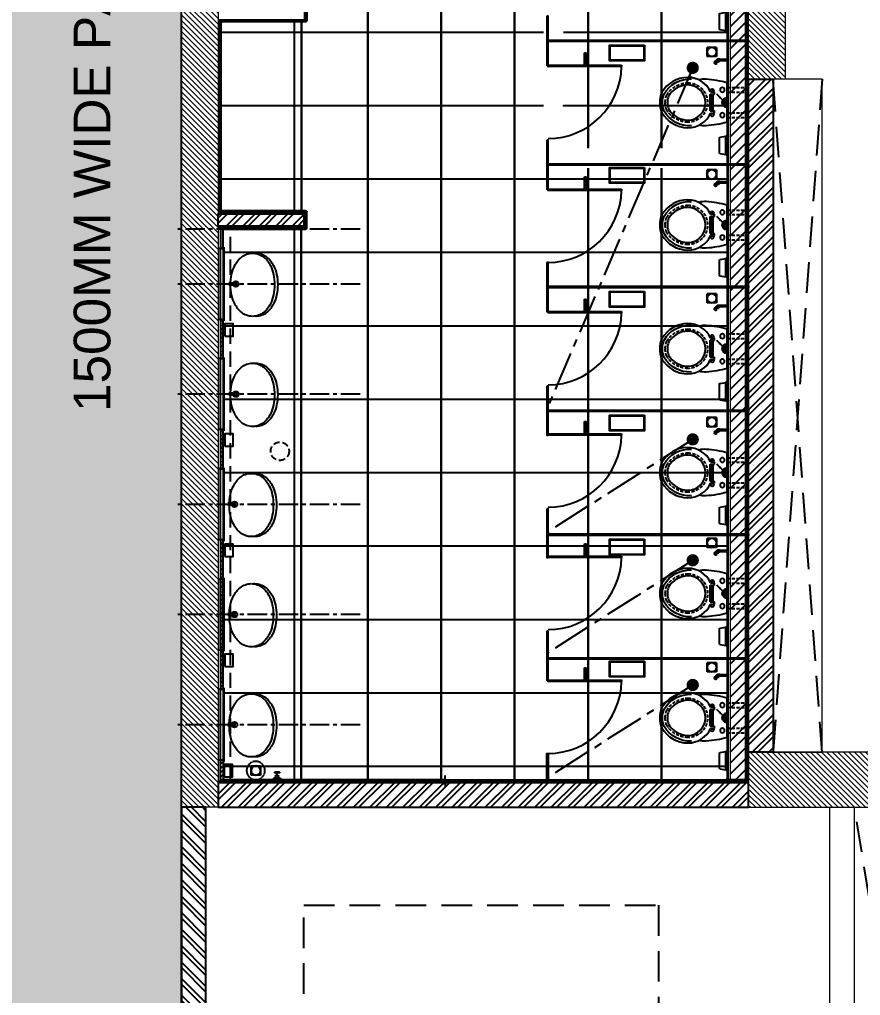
# Model space of a CAD drawing. Header units: millimetres. Extents: x 263321 to 2483465, y 33647 to 614421.
# Drawn here: x 2404074 to 2410946, y 394769 to 402744 of the extents above; entities that cross this region are included whole.
import ezdxf

# ---------------------------------------------------------------- set-up
doc = ezdxf.new("R2010")
doc.units = ezdxf.units.MM
for name, pattern in [('( Hidden )', [0.375, 0.25, -0.125]), ('CENTER', [50.8, 31.75, -6.35, 6.35, -6.35]), ('HIDDEN', [0.375, 0.25, -0.125])]:
    doc.linetypes.add(name, pattern=pattern)
for name, color, linetype in [('A-PLAN-CL', 8, 'CENTER'), ('A-PLAN-DOOR', 7, 'Continuous'), ('A-PLAN-GRANITE', 5, 'Continuous'), ('A-PLAN-HATCH2', 8, 'Continuous'), ('A-PLAN-HIDDEN', 1, 'HIDDEN'), ('A-PLAN-PLASTER', 67, 'Continuous'), ('A-PLAN-SANITARY FIXTURES', 35, 'Continuous'), ('A-PLAN-SLOPE', 250, 'Continuous'), ('A-PLAN-TEXT', 4, 'Continuous'), ('A-PLAN-TILE', 32, 'Continuous'), ('A-PLAN-WALL', 6, 'Continuous'), ('A-PLAN-WALL HATCH', 8, 'Continuous'), ('FLOORING TOA', 7, 'Continuous'), ('TOA-FC-MODULAR', 7, 'Continuous')]:
    doc.layers.add(name, color=color, linetype=linetype)
for name, color, linetype, lineweight in [('A-PLAN-COLUMN', 3, 'Continuous', 0), ('A-PLAN-RCC-HATCH', 8, 'Continuous', 13), ('A-PLAN-THIN', 251, 'Continuous', 15), ('TOA-FL-CPT-1', 8, 'Continuous', 5), ('TOA-FL-TILE-4', 8, 'Continuous', 5)]:
    doc.layers.add(name, color=color, linetype=linetype, lineweight=lineweight)
doc.styles.add('ARIAL', font='arial.ttf')
doc.styles.get("Standard").update_dxf_attribs({"font": 'arial.ttf'})
doc.dimstyles.new('DIM40', dxfattribs={"dimtxt": 80, "dimasz": 20, "dimexe": 30, "dimexo": 25, "dimgap": 20, "dimtad": 1, "dimdec": 0, "dimzin": 0, "dimdsep": 46, "dimtxsty": 'Standard', "dimblk1": 'DOT', "dimblk2": 'DOT', "dimsah": 1, "dimcen": 0.09, "dimclrd": 1, "dimclre": 1, "dimclrt": 2, "dimadec": 0, "dimazin": 0, "dimtfac": 1, "dimtdec": 0, "dimtofl": 0, "dimtmove": 0, "dimatfit": 0, "dimldrblk": 'DOT', "dimfxl": 1, "dimtolj": 1, "dimtzin": 0, "dimarcsym": 0})
pattern_1 = [(315, (-36049.69, -291334.46), (67.35192, 67.35192), []), (315, (-36049.69, -291379.36), (67.35192, 67.35192), [])]

# ---------------------------------------------------------------- blocks, each defined once
blk = doc.blocks.new('3')
at = {"layer": 'A-PLAN-SANITARY FIXTURES'}
blk.add_lwpolyline([(6494549.2, -2162401.7), (6494537.2, -2162401.7), (6494537.2, -2161801.7), (6494549.2, -2161801.7)], close=True, dxfattribs=at)
blk.add_arc((6494550.6, -2161800.4), 601.4, 180.11961, 268.72294, dxfattribs=at)
blk = doc.blocks.new('WC')
at = {"layer": 'A-PLAN-SANITARY FIXTURES', "color": 35}
for p, q in [((-64, 411.3), (-64, 288.3)), ((-59, 416.3), (-10, 424.7)), ((-10, 424.7), (-10, 274.8)), ((0, 433.3), (0, 266.3)), ((-59, 283.3), (-10, 274.8)), ((-162.6, -375), (-162.6, -450)), ((-87.6, -375), (-162.6, -375)), ((-87.6, -450), (-87.6, -375)), ((-56.5, -355), (-56.4, -344.5)), ((-56.5, -355), (0, -355)), ((-56.4, -344.5), (0, -344.5)), ((-87.6, -450), (-162.6, -450))]:
    blk.add_line(p, q, dxfattribs=at)
at = {"layer": 'A-PLAN-SANITARY FIXTURES'}
for p, q in [((0, 160.7), (0, -160.7)), ((-135.4, 87.3), (-103.3, 87.3)), ((-110.5, 92.1), (-134.3, 92.1)), ((-103.3, 87.3), (-103.3, 68.9)), ((-137.8, 68.9), (-103.3, 68.9)), ((-137.8, 68.9), (-137.8, -68.9)), ((-129.5, 68.9), (-129.5, -68.9)), ((-114.4, 68.9), (-114.4, -68.9)), ((-137.8, -68.9), (-103.3, -68.9)), ((-103.3, -68.9), (-103.3, -87.3)), ((-87.6, -70.4), (-20, -2.9)), ((-135.4, -87.3), (-103.3, -87.3)), ((-110.5, -92.1), (-134.3, -92.1))]:
    blk.add_line(p, q, dxfattribs=at)
at = {"layer": 'A-PLAN-SANITARY FIXTURES', "linetype": 'HIDDEN', "ltscale": 100}
for p, q in [((0, 121.7), (160.7, 121.7)), ((0, 85), (160.7, 85)), ((160.7, 121.7), (160.7, 85)), ((0, -85), (160.7, -85)), ((0, -121.7), (160.7, -121.7)), ((160.7, -85), (160.7, -121.7))]:
    blk.add_line(p, q, dxfattribs=at)
at = {"layer": 'A-PLAN-SANITARY FIXTURES'}
for points in [[(-550, 0, -0.12736), (-533.6, 81.5, -0.267926), (-321.6, 205.5, -0.291082), (-135.4, 87.3, -0.267926)], [(-292.7, 190, 0.282395), (-514.3, 71.3, 0.128205), (-528.2, 0, 0.128205), (-514.3, -71.3, 0.282395), (-292.7, -192.4)], [(0, 160.7, 0.051675), (-171.6, 190, 0.105989), (-229.1, 183.6, 0.06337)], [(-135.4, -87.3, -0.291082), (-321.6, -205.5, -0.267926), (-533.6, -81.5, -0.12736), (-550, 0, -0.12736)], [(0, -160.7, -0.051675), (-171.6, -190, -0.105989), (-229.1, -183.6, -0.06337)]]:
    blk.add_lwpolyline(points, format="xyb", dxfattribs=at)
at = {"layer": 'A-PLAN-SANITARY FIXTURES', "linetype": 'HIDDEN', "ltscale": 100}
blk.add_lwpolyline([(-505.2, 0, -0.129476), (-493.9, 60.6, -0.265771), (-321.5, 160.7, -1), (-321.5, -160.7, -0.265771), (-493.9, -60.6, -0.129476)], format="xyb", close=True, dxfattribs=at)
at = {"layer": 'A-PLAN-SANITARY FIXTURES'}
blk.add_lwpolyline([(-487.9, 0, -0.130858), (-478.6, 52.6, -0.264614), (-321.4, 143.5, -0.999609), (-321.4, -143.5, -0.264614), (-478.6, -52.6, -0.130858)], format="xyb", close=True, dxfattribs=at)
at = {"layer": 'A-PLAN-SANITARY FIXTURES', "const_width": 40}
blk.add_lwpolyline([(0, 20, 1), (0, -20, 1)], format="xyb", dxfattribs=at)
at = {"layer": 'A-PLAN-SANITARY FIXTURES'}
for centre in [(-39.3, 103.3), (-39.3, -103.3)]:
    blk.add_circle(centre, 18.4, dxfattribs=at)
at = {"layer": 'A-PLAN-SANITARY FIXTURES', "color": 35}
blk.add_circle((-125.1, -412.5), 37.5, dxfattribs=at)
for centre, radius, start, end in [((-59, 411.3), 5, 90, 180), ((0, 423.3), 10, 90.01201, 171.46923), ((-59, 288.3), 5, 180, 270), ((0, 276.3), 10, 188.53077, 269.98799), ((-90.9, -327.2), 13.4, 59.03852, 15.49678), ((-80.1, -336.9), 13.4, 80.60332, 25.70351), ((-69.4, -344.4), 13.4, 84.22203, 337.48366)]:
    blk.add_arc(centre, radius, start, end, dxfattribs=at)
at = {"layer": 'A-PLAN-SANITARY FIXTURES'}
for centre, radius, start, end in [((-122.4, 99), 13.8, 329.83099, 210.16901), ((0, 0), 40, 90.03581, 269.96419), ((-122.4, -99), 13.8, 149.83099, 30.16901)]:
    blk.add_arc(centre, radius, start, end, dxfattribs=at)
blk.add_solid([(-62.5, -31.2), (-48.4, -45.3), (-87.6, -70.4)], dxfattribs=at)
blk = doc.blocks.new('A$C3F28102C')
at = {"layer": 'A-PLAN-DOOR'}
h = blk.add_hatch(dxfattribs=at)
h.set_pattern_fill('ANSI31', color=256, style=0)
h.set_pattern_definition([(315, (-1529.3283, 1000.1135), (-0.44194174, -0.44194174), [])])
h.paths.add_polyline_path([(1.3, -14.9), (0, -14.9), (0, 0), (1.3, 0)])
h.paths.add_polyline_path([(1.3, 0.2), (1.3, 0), (0, 0), (0, 1.1, 0.115729)])
h.paths.add_polyline_path([(4.9, -14.9), (3.6, -14.9), (3.6, 0), (4.9, 0)])
h.paths.add_polyline_path([(4.9, 0), (3.6, 0), (3.6, 0.2, 0.115729), (4.9, 1.1)])
at = {"layer": 'A-PLAN-DOOR', "color": 2}
for points in [[(1.3, 0.2), (1.3, -14.9), (0, -14.9), (0, 1.1)], [(3.6, 0.2), (3.6, -14.9), (4.9, -14.9), (4.9, 1.1)]]:
    blk.add_lwpolyline(points, dxfattribs=at)
for radius in [3.42, 2.42]:
    blk.add_circle((2.5, 3.4), radius, dxfattribs=at)
blk = doc.blocks.new('Door 1500 mm')
at = {"layer": 'A-PLAN-DOOR'}
for p, q in [((-749, 144.7), (-749, 149.7)), ((749, 144.7), (749, 149.7)), ((710.4, 59.9), (-710.4, 59.9)), ((-710.4, 59.9), (-710.4, 0)), ((710.4, 53.4), (-710.4, 53.4)), ((710.4, 6.5), (-710.4, 6.5)), ((710.4, 0), (-710.4, 0)), ((-150, 0), (-150, 53.4)), ((710.4, 59.9), (710.4, 0))]:
    blk.add_line(p, q, dxfattribs=at)
for points in [[(-750, -90.3), (-750, -90.3), (-750, 149.7), (-851, 149.7)], [(750, -89.3), (750, 149.7), (851, 149.7)]]:
    blk.add_lwpolyline(points, dxfattribs=at)
for points in [[(-750, 8), (-749, 8), (-749, 141.7), (-750, 141.7)], [(-747.5, 1.5), (-715.6, 1.5), (-715.6, 63.4), (-700.6, 63.4), (-700.6, 94.6), (-715.2, 148.2), (-747.5, 148.2), (-747.5, 139.7), (-749, 139.7), (-749, 141.7), (-749, 149.7), (-714.1, 149.7), (-699.1, 94.8), (-699.1, 61.9), (-714.1, 61.9), (-714.1, 0), (-749, 0), (-749, 10), (-747.5, 10)], [(747.5, 1.5), (715.6, 1.5), (715.6, 63.4), (700.6, 63.4), (700.6, 94.6), (715.2, 148.2), (747.5, 148.2), (747.5, 139.7), (749, 139.7), (749, 141.7), (749, 149.7), (714.1, 149.7), (699.1, 94.8), (699.1, 61.9), (714.1, 61.9), (714.1, 0), (749, 0), (749, 10), (747.5, 10)], [(750, 8), (749, 8), (749, 141.7), (750, 141.7)]]:
    blk.add_lwpolyline(points, close=True, dxfattribs=at)
at = {"layer": 'A-PLAN-DOOR', "linetype": 'HIDDEN', "ltscale": 300}
for points in [[(-711.8, -7), (-678.8, -7), (-678.8, -534.8), (-711.8, -534.8)], [(711.8, -7), (678.8, -7), (678.8, -835.8), (711.8, -835.8)]]:
    blk.add_lwpolyline(points, close=True, dxfattribs=at)
for centre, radius, start, end in [((-678.8, -7), 528.9, 270, 0.75702), ((678.8, -7), 828.8, 179.51698, 270)]:
    blk.add_arc(centre, radius, start, end, dxfattribs=at)
at = {"layer": 'A-PLAN-DOOR', "extrusion": (0, 0, -1), "yscale": 0.9981851179673188, "zscale": -0.9981851179673188, "rotation": 180}
for p, xscale in [((714.1, 0), 0.9981851179673188), ((-714.1, 0), -0.9981851179673188)]:
    blk.add_blockref('A$C3F28102C', p, dxfattribs=dict(at, xscale=xscale))
blk = doc.blocks.new('AHU-3')
at = {"layer": 'A-PLAN-RCC-HATCH'}
h = blk.add_hatch(dxfattribs=at)
h.set_pattern_fill('ANSI31', color=256, scale=10, angle=360, style=0)
h.set_pattern_definition([(135, (405105.024, 180271.313), (22.4506403, 22.4506403), [])])
h.paths.add_polyline_path([(4000.3, -3384.5), (4000.3, -3834.5), (2750.3, -3834.5), (2750.3, -3384.5)])
at = {"layer": 'A-PLAN-WALL HATCH'}
h = blk.add_hatch(dxfattribs=at)
h.set_pattern_fill('ANSI32', color=256, scale=10, angle=-90, style=0)
h.set_pattern_definition(pattern_1)
h.paths.add_polyline_path([(-2549.7, 1790.5), (-2549.7, -2834.5), (-2349.7, -2834.5), (-2349.7, 1790.5)])
h = blk.add_hatch(dxfattribs=at)
h.set_pattern_fill('ANSI32', color=256, scale=10, angle=-90, style=0)
h.set_pattern_definition(pattern_1)
h.paths.add_polyline_path([(4000.3, 1790.5), (3800.3, 1790.5), (3800.3, -3384.5), (4000.3, -3384.5)])
h = blk.add_hatch(dxfattribs=at)
h.set_pattern_fill('ANSI32', color=256, scale=10, angle=-90, style=0)
h.set_pattern_definition(pattern_1)
h.paths.add_polyline_path([(-1549.7, -3834.5), (1210.3, -3834.5), (1210.3, -2984.5), (1010.3, -2984.5), (1010.3, -3634.5), (-1549.7, -3634.5)])
h = blk.add_hatch(dxfattribs=at)
h.set_pattern_fill('ANSI32', color=256, scale=10, angle=-90, style=0)
h.set_pattern_definition(pattern_1)
h.paths.add_polyline_path([(2950.3, -3384.5), (2950.3, -2984.5), (2750.3, -2984.5), (2750.3, -3384.5)])
at = {"layer": 'A-PLAN-COLUMN'}
blk.add_lwpolyline([(4000.3, -3384.5), (4000.3, -3834.5), (2750.3, -3834.5), (2750.3, -3384.5)], close=True, dxfattribs=at)
at = {"layer": 'A-PLAN-HIDDEN', "ltscale": 1000}
for p, q in [((3800.3, 1790.5), (2950.3, -3384.5)), ((3800.3, -3384.5), (2950.3, 1790.5))]:
    blk.add_line(p, q, dxfattribs=at)
for points in [[(3725.3, 1549.9), (3125.3, 1549.9), (3125.3, 349.9), (3725.3, 349.9)], [(1350.3, 990.5), (1350.3, -1609.5), (-1549.7, -1609.5), (-1549.7, 990.5)], [(3725.3, 49.6), (3125.3, 49.6), (3125.3, -700.4), (3725.3, -700.4)], [(3725.3, -1000), (3125.3, -1000), (3125.3, -1750), (3725.3, -1750)]]:
    blk.add_lwpolyline(points, close=True, dxfattribs=at)
for centre, radius in [((3680.2, -2099.3), 45.1), ((3663.5, -2369), 61.9), ((3520.3, -2814.1), 125), ((3520.3, -3314.1), 125)]:
    blk.add_circle(centre, radius, dxfattribs=at)
at = {"layer": 'A-PLAN-THIN'}
for p, q in [((2750.3, -2984.5), (2750.3, 1790.5)), ((2950.3, -2984.5), (2950.3, 1790.5))]:
    blk.add_line(p, q, dxfattribs=at)
at = {"layer": 'A-PLAN-WALL'}
for points in [[(-2549.7, 1790.5), (-2549.7, -2834.5), (-2349.7, -2834.5), (-2349.7, 1790.5), (-2549.7, 1790.5)], [(4000.3, 1790.5), (3800.3, 1790.5), (3800.3, -3384.5), (4000.3, -3384.5), (4000.3, 1790.5)], [(-1549.7, -3834.5), (1210.3, -3834.5), (1210.3, -2984.5), (1010.3, -2984.5), (1010.3, -3634.5), (-1549.7, -3634.5), (-1549.7, -3834.5)], [(2950.3, -3384.5), (2950.3, -2984.5), (2750.3, -2984.5), (2750.3, -3384.5), (2950.3, -3384.5)]]:
    blk.add_lwpolyline(points, dxfattribs=at)
at = {"layer": 'A-PLAN-DOOR'}
blk.add_blockref('Door 1500 mm', (1980.3, -3114.2), dxfattribs=at)
blk = doc.blocks.new('A$C01672F36')
at = {"layer": 'A-PLAN-SANITARY FIXTURES'}
for p, q in [((332.3, 260.9), (398.3, 260.9)), ((332.3, 244.4), (398.3, 244.4))]:
    blk.add_line(p, q, dxfattribs=at)
at = {"layer": 'A-PLAN-SANITARY FIXTURES', "extrusion": (0, 0, -1)}
for centre, major_axis, start_param, end_param in [((225.3, 319.2), (151.5, 151.5), 4.387986, 4.802685), ((251.1, 319.2), (-151.5, 151.5), 5.958782, 6.373481), ((179.5, 374.1), (100.9, 100.9), 4.802685, 5.497787), ((205.4, 374.1), (100.9, 100.9), 4.802685, 5.497787), ((205.4, 374.1), (-100.9, 100.9), 0.785398, 1.4805), ((159.6, 319.2), (151.5, 151.5), 6.192889, 6.607589), ((299, 282.6), (209.7, 209.7), 4.129895, 4.387986), ((324.9, 282.6), (209.7, 209.7), 4.129895, 4.387986), ((85.8, 282.6), (-209.7, 209.7), 1.8952, 2.153291), ((416.4, 258.4), (294.5, 294.5), 3.926991, 4.129895), ((442.3, 258.4), (-294.5, 294.5), 5.497787, 5.700691), ((-31.6, 258.4), (294.5, 294.5), 0.582494, 0.785398), ((416.4, 258.4), (-294.5, 294.5), 5.294883, 5.497787), ((442.3, 258.4), (294.5, 294.5), 3.724087, 3.926991), ((-31.6, 258.4), (294.5, 294.5), 0.785398, 0.988302), ((299, 234.3), (209.7, 209.7), 3.465996, 3.724087), ((324.9, 234.3), (-209.7, 209.7), 5.036792, 5.294883), ((85.8, 234.3), (209.7, 209.7), 0.988302, 1.246393), ((225.3, 197.6), (151.5, 151.5), 3.051297, 3.465996), ((251.1, 197.6), (151.5, 151.5), 3.051297, 3.465996), ((159.6, 197.6), (-151.5, 151.5), 2.817189, 3.231889), ((179.5, 142.7), (100.9, 100.9), 2.356194, 3.051297), ((205.4, 142.7), (100.9, 100.9), 2.356194, 3.051297), ((179.5, 142.7), (-100.9, 100.9), 3.836216, 3.926991), ((205.4, 142.7), (-100.9, 100.9), 3.231889, 3.926991)]:
    blk.add_ellipse(centre, major_axis=major_axis, ratio=1, start_param=start_param, end_param=end_param, dxfattribs=at)
at = {"layer": 'A-PLAN-SANITARY FIXTURES'}
blk.add_ellipse((342.6, 252.7), major_axis=(-16, 16), ratio=1, dxfattribs=at)
blk = doc.blocks.new('MIR')
at = {"layer": 'A-PLAN-SANITARY FIXTURES'}
for p, q in [((-8, 590), (-48, 590)), ((-28, 10), (-28, 590)), ((-8, 10), (-48, 10))]:
    blk.add_line(p, q, dxfattribs=at)
at = {"layer": 'A-PLAN-SANITARY FIXTURES', "color": 86, "ltscale": 3}
for p, q in [((0, 600), (-8, 600)), ((-8, 600), (-8, 0)), ((0, 600), (0, 0)), ((0, 0), (-8, 0))]:
    blk.add_line(p, q, dxfattribs=at)
blk = doc.blocks.new('FT')
at = {"layer": 'A-PLAN-SANITARY FIXTURES'}
for p, q in [((37.5, 37.5), (-37.5, 37.5)), ((-37.5, 37.5), (-37.5, -37.5)), ((37.5, -37.5), (37.5, 37.5)), ((-37.5, -37.5), (37.5, -37.5))]:
    blk.add_line(p, q, dxfattribs=at)
at = {"layer": 'A-PLAN-SANITARY FIXTURES', "color": 1, "linetype": 'HIDDEN'}
blk.add_circle((0, 0), 75, dxfattribs=at)
at = {"layer": 'A-PLAN-SANITARY FIXTURES'}
blk.add_circle((0, 0), 37.5, dxfattribs=at)
blk = doc.blocks.new('A$C086B7908')
at = {"layer": 'A-PLAN-SANITARY FIXTURES'}
for p, q in [((0, 30), (4.8, 30)), ((0, -30), (0, 30)), ((16.8, 18), (16.8, -18)), ((16.8, 12), (26.4, 12)), ((38.1, 2.4), (55.7, 2.4)), ((38.4, 0), (38.4, 0)), ((55.7, 18.5), (55.7, -14.9)), ((62.9, 18.5), (62.9, -14.9)), ((4.8, -30), (0, -30)), ((26.4, -12), (16.8, -12)), ((38.1, -2.4), (55.7, -2.4))]:
    blk.add_line(p, q, dxfattribs=at)
for centre, radius, start, end in [((4.8, 18), 12, 0, 90), ((26.4, 0), 12, 0, 90), ((26.4, 0), 12, 270, 0), ((59.3, 18.5), 3.6, 0, 180), ((4.8, -18), 12, 270, 0), ((59.3, -14.9), 3.6, 180, 0)]:
    blk.add_arc(centre, radius, start, end, dxfattribs=at)
blk = doc.blocks.new('PH')
at = {"layer": 'A-PLAN-SANITARY FIXTURES'}
for points in [[(142.5, 135.5), (142.5, 7.5), (-142.5, 7.5), (-142.5, 135.5)], [(137.5, 130.5), (137.5, 12.5), (-137.5, 12.5), (-137.5, 130.5)]]:
    blk.add_lwpolyline(points, close=True, dxfattribs=at)
blk = doc.blocks.new('_DOT')
at = {"color": 0, "linetype": 'ByBlock'}
blk.add_line((-0.5, 0), (-1, 0), dxfattribs=at)
at = {"color": 0, "linetype": 'ByBlock', "const_width": 0.5}
blk.add_lwpolyline([(-0.25, 0, 1), (0.25, 0, 1)], format="xyb", close=True, dxfattribs=at)
blk = doc.blocks.new('Rest room-2.0')
at = {"layer": 'A-PLAN-GRANITE'}
h = blk.add_hatch(dxfattribs=at)
h.set_pattern_fill('ANSI33', color=256, scale=200, angle=270, style=0)
h.set_pattern_definition([(315, (10968.856, -34797.6), (35.35534, 35.35534), []), (315, (10968.856, -34832.96), (35.35534, 35.35534), [25, -12.5])])
h.paths.add_polyline_path([(-1966.3, -2219.3), (-1946.3, -2219.3), (-1946.3, -1899.3), (-1966.3, -1899.3)])
h = blk.add_hatch(dxfattribs=at)
h.set_pattern_fill('ANSI33', color=256, scale=200, angle=270, style=0)
h.set_pattern_definition([(315, (10968.856, -35697.6), (35.35534, 35.35534), []), (315, (10968.856, -35732.96), (35.35534, 35.35534), [25, -12.5])])
h.paths.add_polyline_path([(-1966.3, -3119.3), (-1946.3, -3119.3), (-1946.3, -2799.3), (-1966.3, -2799.3)])
h = blk.add_hatch(dxfattribs=at)
h.set_pattern_fill('ANSI33', color=256, scale=200, angle=270, style=0)
h.set_pattern_definition([(315, (10968.856, -37610.6), (35.35534, 35.35534), []), (315, (10968.856, -37645.96), (35.35534, 35.35534), [25, -12.5])])
h.paths.add_polyline_path([(-1966.3, -4920.3), (-1946.3, -4920.3), (-1946.3, -3700.3), (-1966.3, -3700.3)])
h = blk.add_hatch(dxfattribs=at)
h.set_pattern_fill('ANSI33', color=256, scale=200, angle=270, style=0)
h.set_pattern_definition([(225, (-14881.493, -37498.6), (-35.35534, 35.35534), []), (225, (-14881.493, -37533.96), (-35.35534, 35.35534), [25, -12.5])])
h.paths.add_polyline_path([(-1946.3, -5660.3), (-1966.3, -5660.3), (-1966.3, -5500.3), (-1946.3, -5500.3)])
at = {"layer": 'A-PLAN-HATCH2'}
h = blk.add_hatch(dxfattribs=at)
h.set_pattern_fill('ANSI31', color=256, scale=20, angle=-90, style=0)
h.set_pattern_definition([(225, (302018.68, 198814.69), (-44.901281, 44.901281), [])])
h.paths.add_polyline_path([(2348.7, -5685.3), (2348.7, 1364.7), (2198.7, 1364.7), (2198.7, -5685.3)])
at = {"layer": 'A-PLAN-RCC-HATCH'}
h = blk.add_hatch(dxfattribs=at)
h.set_pattern_fill('ANSI31', color=256, scale=10, angle=90, style=0)
h.set_pattern_definition([(135, (-236086.32, -347397.406), (-22.4506403, -22.4506403), [])])
h.paths.add_polyline_path([(-1986.3, -5885.3), (-1986.3, -5885.3), (-1986.3, -5885.3), (-2286.3, -5885.3), (-2286.3, 4064.7), (-1986.3, 4064.7)])
h = blk.add_hatch(dxfattribs=at)
h.set_pattern_fill('ANSI31', color=256, scale=250, angle=90, style=0)
h.set_pattern_definition([(135, (431187.107, 24676.022), (-22.097087, -22.097087), [])])
h.paths.add_polyline_path([(2648.7, 1564.7), (2648.7, 64.7), (2348.7, 64.7), (2348.7, 1564.7)])
h = blk.add_hatch(dxfattribs=at)
h.set_pattern_fill('ANSI31', color=256, scale=10, angle=90, style=0)
h.set_pattern_definition([(135, (-235321.95, -223098.268), (-22.4506403, -22.4506403), [])])
h.paths.add_polyline_path([(2348.7, -5885.3), (3948.7, -5885.3), (3948.7, -5435.3), (2348.7, -5435.3)])
at = {"layer": 'A-PLAN-WALL HATCH'}
h = blk.add_hatch(dxfattribs=at)
h.set_pattern_fill('ANSI32', color=256, scale=10, angle=-90, style=0)
h.set_pattern_definition([(225, (302018.68, 198814.69), (-67.35192, 67.35192), []), (225, (302018.68, 198769.79), (-67.35192, 67.35192), [])])
h.paths.add_polyline_path([(2348.7, -5435.3), (2348.7, 64.7), (2548.7, 64.7), (2548.7, -5435.3)])
h = blk.add_hatch(dxfattribs=at)
h.set_pattern_fill('ANSI32', color=256, scale=10, angle=-90, style=0)
h.set_pattern_definition([(225, (302133.68, 199714.69), (-67.35192, 67.35192), []), (225, (302133.68, 199669.79), (-67.35192, 67.35192), [])])
h.paths.add_polyline_path([(-1986.3, -1135.3), (-1986.3, -1035.3), (-1286.3, -1035.3), (-1286.3, -1135.3), (-1986.3, -1135.3)])
h = blk.add_hatch(dxfattribs=at)
h.set_pattern_fill('ANSI32', color=256, scale=10, angle=-90, style=0)
h.set_pattern_definition([(225, (242083.68, -355907.41), (-67.35192, 67.35192), []), (225, (242083.68, -355952.31), (-67.35192, 67.35192), [])])
h.paths.add_polyline_path([(2348.7, -5685.3), (-1986.3, -5685.3), (-1986.3, -5885.3), (2348.7, -5885.3)])
blk.add_lwpolyline([(-134.6, -5625.7), (-134.6, -5671.9), (-118.2, -5671.9), (-143.2, -5690), (-130.1, -5690), (-130.1, -5718.7)])
at = {"layer": 'A-PLAN-CL', "linetype": 'CENTER', "ltscale": 5}
for p, q in [((-824.6, -1160.3), (-2315.8, -1160.3)), ((-824.6, -1610.3), (-2315.8, -1610.3)), ((-824.6, -2510.3), (-2315.8, -2510.3)), ((-824.6, -3410.3), (-2315.8, -3410.3)), ((-824.6, -4310.3), (-2315.8, -4310.3)), ((-824.6, -5210.3), (-2315.8, -5210.3))]:
    blk.add_line(p, q, dxfattribs=at)
at = {"layer": 'A-PLAN-COLUMN'}
blk.add_lwpolyline([(-1986.3, -5885.3), (-1986.3, -5885.3), (-1986.3, -5885.3), (-2286.3, -5885.3), (-2286.3, 4064.7), (-1986.3, 4064.7), (-1986.3, -5885.3)], dxfattribs=at)
at = {"layer": 'A-PLAN-COLUMN', "elevation": 0}
blk.add_lwpolyline([(2648.7, 1564.7), (2648.7, 64.7), (2348.7, 64.7), (2348.7, 1564.7)], close=True, dxfattribs=at)
at = {"layer": 'A-PLAN-COLUMN'}
blk.add_lwpolyline([(2348.7, -5885.3), (3948.7, -5885.3), (3948.7, -5435.3), (2348.7, -5435.3)], close=True, dxfattribs=at)
at = {"layer": 'A-PLAN-GRANITE', "lineweight": -3, "ltscale": 3}
for points in [[(-1966.3, -1319.3), (-1946.3, -1319.3), (-1946.3, -1145.3), (-1966.3, -1145.3)], [(-1966.3, -2219.3), (-1946.3, -2219.3), (-1946.3, -1899.3), (-1966.3, -1899.3)], [(-1966.3, -3119.3), (-1946.3, -3119.3), (-1946.3, -2799.3), (-1966.3, -2799.3)], [(-1966.3, -4920.3), (-1946.3, -4920.3), (-1946.3, -3700.3), (-1966.3, -3700.3)], [(-1946.3, -5660.3), (-1966.3, -5660.3), (-1966.3, -5500.3), (-1946.3, -5500.3)]]:
    blk.add_lwpolyline(points, close=True, dxfattribs=at)
at = {"layer": 'A-PLAN-HIDDEN', "ltscale": 1000}
for p, q in [((2948.7, -5435.3), (2548.7, 64.7)), ((2948.7, 64.7), (2548.7, -5435.3))]:
    blk.add_line(p, q, dxfattribs=at)
at = {"layer": 'A-PLAN-HIDDEN', "ltscale": 500}
blk.add_lwpolyline([(-1886.3, -5660.3), (-1886.3, -1135.3)], dxfattribs=at)
at = {"layer": 'A-PLAN-PLASTER'}
for p, q in [((2338.7, -5675.3), (2338.7, 378.7)), ((-134.6, -5675.3), (-1986.3, -5675.3))]:
    blk.add_line(p, q, dxfattribs=at)
blk.add_lwpolyline([(-1986.3, -1145.3), (-1276.3, -1145.3), (-1276.3, -1025.3), (-1976.3, -1025.3), (-1976.3, 549.4), (-1276.3, 549.4), (-1276.3, 669.4), (-1976.3, 669.4), (-1976.3, 2249.7)], dxfattribs=at)
at = {"layer": 'A-PLAN-PLASTER', "elevation": 0}
for points in [[(-956.3, 2284.7), (38.7, 2284.7), (38.7, 1354.7), (2338.7, 1354.7), (2338.7, -5675.3), (-134.6, -5675.3)], [(2188.7, -5675.3), (2338.7, -5675.3)]]:
    blk.add_lwpolyline(points, dxfattribs=at)
at = {"layer": 'A-PLAN-SANITARY FIXTURES', "elevation": 0}
for points in [[(698.7, -627.3), (698.7, -833.2), (710.7, -833.2), (710.7, -627.3), (698.7, -627.3)], [(698.7, -1433.2), (698.7, -1833.2), (710.7, -1833.2), (710.7, -1433.2), (698.7, -1433.2)], [(698.7, -2445.2), (698.7, -2845.2), (710.7, -2845.2), (710.7, -2445.2), (698.7, -2445.2)], [(698.8, -3445.2), (698.8, -3845.2), (710.8, -3845.2), (710.8, -3445.2), (698.8, -3445.2)], [(698.7, -4445.2), (698.7, -4845.2), (710.7, -4845.2), (710.7, -4445.2), (698.7, -4445.2)]]:
    blk.add_lwpolyline(points, dxfattribs=at)
at = {"layer": 'A-PLAN-SANITARY FIXTURES', "color": 35, "elevation": 0}
for points in [[(710.7, -639.3), (710.7, -627.3), (2348.7, -627.3), (2348.7, -639.3)], [(710.7, -1639.3), (710.7, -1627.3), (2348.7, -1627.3), (2348.7, -1639.3)], [(710.7, -2651.3), (710.7, -2639.3), (2348.7, -2639.3), (2348.7, -2651.3)], [(710.8, -3663.3), (710.8, -3651.3), (2348.8, -3651.3), (2348.8, -3663.3)], [(710.7, -4675.3), (710.7, -4663.3), (2348.7, -4663.3), (2348.7, -4675.3)]]:
    blk.add_lwpolyline(points, close=True, dxfattribs=at)
at = {"layer": 'A-PLAN-SANITARY FIXTURES', "elevation": 0}
for points in [[(1006.7, -733.2), (1018.7, -733.2), (1018.7, -833.2), (1006.7, -833.2)], [(1006.9, -1733.2), (1018.9, -1733.2), (1018.9, -1833.2), (1006.9, -1833.2)], [(1007.1, -2733.2), (1019.1, -2733.2), (1019.1, -2833.2), (1007.1, -2833.2)], [(1007.3, -3733.2), (1019.3, -3733.2), (1019.3, -3833.2), (1007.3, -3833.2)], [(1007.5, -4745.2), (1019.5, -4745.2), (1019.5, -4845.2), (1007.5, -4845.2)], [(710.7, -5445.1), (710.7, -5685.3), (698.7, -5685.3), (698.7, -5445.1)]]:
    blk.add_lwpolyline(points, close=True, dxfattribs=at)
at = {"layer": 'A-PLAN-SANITARY FIXTURES', "color": 35}
for points in [[(-1931.3, -2034.3), (-1864.3, -2034.3), (-1864.3, -1934.3), (-1931.3, -1934.3)], [(-1931.3, -2934.3), (-1864.3, -2934.3), (-1864.3, -2834.3), (-1931.3, -2834.3)], [(-1931.3, -3835.3), (-1864.3, -3835.3), (-1864.3, -3735.3), (-1931.3, -3735.3)], [(-1931.3, -4735.3), (-1864.3, -4735.3), (-1864.3, -4635.3), (-1931.3, -4635.3)], [(-1936.3, -5635.3), (-1869.3, -5635.3), (-1869.3, -5535.3), (-1936.3, -5535.3)]]:
    blk.add_lwpolyline(points, close=True, dxfattribs=at)
at = {"layer": 'A-PLAN-SANITARY FIXTURES', "color": 35, "linetype": '( Hidden )', "ltscale": 200}
blk.add_circle((-1481.6, -2975.8, 0), 75, dxfattribs=at)
at = {"layer": 'A-PLAN-THIN'}
for p, q in [((2198.7, 1364.7), (2198.7, -5685.3)), ((-1311.3, 534.4), (-1311.3, -1010.3)), ((-1301.3, 534.4), (-1301.3, -1010.3)), ((-1311.3, -5660.3), (-1311.3, -1160.3)), ((-1301.3, -5660.3), (-1301.3, -1160.3))]:
    blk.add_line(p, q, dxfattribs=at)
at = {"layer": 'A-PLAN-THIN', "elevation": 0}
blk.add_lwpolyline([(2348.7, -5685.3), (2348.7, 1364.7), (2198.7, 1364.7), (2198.7, -5685.3)], close=True, dxfattribs=at)
at = {"layer": 'A-PLAN-THIN'}
blk.add_lwpolyline([(2548.7, -5435.3), (2948.7, -5435.3), (2948.7, 64.7), (2648.7, 64.7)], dxfattribs=at)
at = {"layer": 'A-PLAN-TILE'}
for p, q in [((-1269.3, -1135.3), (-1269.3, -1035.3)), ((-1261.3, -1135.3), (-1261.3, -1035.3))]:
    blk.add_line(p, q, dxfattribs=at)
at = {"layer": 'A-PLAN-TILE', "elevation": 0}
for points in [[(2181.7, 1364.7), (2173.7, 1364.7), (2173.7, -5668.3), (2181.7, -5668.3), (2181.7, 1364.7)], [(2331.7, 1339.7), (2323.7, 1339.7), (2323.7, -5660.3), (2331.7, -5660.3), (2331.7, 1339.7)], [(2331.7, 362.7), (2323.7, 362.7), (2323.7, -5660.3), (2331.7, -5660.3), (2331.7, 362.7)], [(-134.6, -5660.3), (2168.2, -5660.3), (2168.2, -5668.3), (-134.6, -5668.3), (-134.6, -5660.3)], [(2168.2, -5668.1), (2168.2, -5660.3)]]:
    blk.add_lwpolyline(points, dxfattribs=at)
at = {"layer": 'A-PLAN-TILE'}
for points in [[(-1269.3, 544.4), (-1269.3, 674.4), (-1261.3, 674.4), (-1261.3, 544.4), (-1269.3, 544.4)], [(-1969.3, -1018.3), (-1961.3, -1018.3), (-1961.3, 542.4), (-1969.3, 542.4), (-1969.3, -1018.3)], [(-1955.3, 542.4), (-1271.3, 542.4), (-1271.3, 534.4), (-1955.3, 534.4), (-1955.3, 542.4)], [(-1955.3, -1018.3), (-1271.3, -1018.3), (-1271.3, -1010.3), (-1955.3, -1010.3), (-1955.3, -1018.3)], [(-1269.3, -1020.3), (-1269.3, -1150.3), (-1261.3, -1150.3), (-1261.3, -1020.3), (-1269.3, -1020.3)], [(-1271.3, -1160.3), (-1271.3, -1152.3), (-1946.3, -1152.3), (-1946.3, -1160.3), (-1271.3, -1160.3)], [(-1969.3, -5668.3), (-134.6, -5668.3), (-134.6, -5660.3), (-1969.3, -5660.3), (-1969.3, -5668.3)]]:
    blk.add_lwpolyline(points, dxfattribs=at)
at = {"layer": 'A-PLAN-TILE', "color": 8}
for points in [[(-1953.3, 534.8, 0.079624), (-1955.8, 534.4), (-1955.8, 543.3), (-1921.3, 543.3), (-1921.3, 544.8), (-1957.3, 544.8), (-1957.3, 533.7, 0.267949), (-1961.3, 526.8), (-1960.3, 526.8, -0.414214), (-1953.3, 533.8)], [(-1953.3, -1010.7, -0.079624), (-1955.8, -1010.3), (-1955.8, -1019.2), (-1921.3, -1019.2), (-1921.3, -1020.7), (-1957.3, -1020.7), (-1957.3, -1009.7, -0.267949), (-1961.3, -1002.7), (-1960.3, -1002.7, 0.414214), (-1953.3, -1009.7)]]:
    blk.add_lwpolyline(points, format="xyb", close=True, dxfattribs=at)
for points in [[(-1271.3, 534.9), (-1271.3, 534.4, 0.414214), (-1261.3, 544.4), (-1306.3, 544.4), (-1306.3, 542.9), (-1263.6, 542.9, -0.261434), (-1271.3, 534.9)], [(-1271.3, -1010.8), (-1271.3, -1010.3, -0.414214), (-1261.3, -1020.3), (-1306.3, -1020.3), (-1306.3, -1018.8), (-1263.6, -1018.8, 0.261434), (-1271.3, -1010.8)], [(-1271.3, -1159.8), (-1271.3, -1160.3, 0.414214), (-1261.3, -1150.3), (-1306.3, -1150.3), (-1306.3, -1151.8), (-1263.6, -1151.8, -0.261434), (-1271.3, -1159.8)]]:
    blk.add_lwpolyline(points, format="xyb", dxfattribs=at)
at = {"layer": 'A-PLAN-TILE', "color": 8, "elevation": 0}
for points in [[(2165.7, -5660.3, 0.079624), (2168.2, -5659.9), (2168.2, -5668.8), (2133.7, -5668.8), (2133.7, -5670.3), (2169.7, -5670.3), (2169.7, -5659.2, 0.267949), (2173.7, -5652.3), (2172.7, -5652.3, -0.414214), (2165.7, -5659.3)], [(2165.7, -5660.3, 0.079624), (2168.2, -5659.9), (2168.2, -5668.8), (2133.7, -5668.8), (2133.7, -5670.3), (2169.7, -5670.3), (2169.7, -5659.2, 0.267949), (2173.7, -5652.3), (2172.7, -5652.3, -0.414214), (2165.7, -5659.3)], [(2315.7, -5660.3, 0.079624), (2318.2, -5659.9), (2318.2, -5668.8), (2283.7, -5668.8), (2283.7, -5670.3), (2319.7, -5670.3), (2319.7, -5659.2, 0.267949), (2323.7, -5652.3), (2322.7, -5652.3, -0.414214), (2315.7, -5659.3)], [(2315.7, -5660.3, 0.079624), (2318.2, -5659.9), (2318.2, -5668.8), (2283.7, -5668.8), (2283.7, -5670.3), (2319.7, -5670.3), (2319.7, -5659.2, 0.267949), (2323.7, -5652.3), (2322.7, -5652.3, -0.414214), (2315.7, -5659.3)]]:
    blk.add_lwpolyline(points, format="xyb", close=True, dxfattribs=at)
at = {"layer": 'A-PLAN-TILE', "elevation": 0}
for points in [[(2169.7, -5668.3), (2169.7, -5660.3), (2318.2, -5660.3), (2318.2, -5668.3)], [(2318.2, -5668.3), (2318.2, -5660.3), (2169.7, -5660.3), (2169.7, -5668.3)]]:
    blk.add_lwpolyline(points, close=True, dxfattribs=at)
at = {"layer": 'A-PLAN-WALL', "elevation": 0}
blk.add_lwpolyline([(2348.7, -5435.3), (2348.7, 64.7), (2548.7, 64.7), (2548.7, -5435.3), (2348.7, -5435.3)], dxfattribs=at)
at = {"layer": 'A-PLAN-WALL'}
for points in [[(-1986.3, -1135.3), (-1986.3, -1035.3), (-1286.3, -1035.3), (-1286.3, -1135.3), (-1986.3, -1135.3), (-1986.3, -1135.3)], [(2348.7, -5685.3), (-1986.3, -5685.3), (-1986.3, -5885.3), (2348.7, -5885.3), (2348.7, -5685.3)]]:
    blk.add_lwpolyline(points, dxfattribs=at)
at = {"layer": 'A-PLAN-SANITARY FIXTURES', "color": 35, "extrusion": (0, 0, -1), "xscale": -1, "zscale": -1, "rotation": 359.9942675661276}
for p in [(-1354.9, -792.9), (-1354.9, -1804.9), (-1354.9, -2816.9)]:
    blk.add_blockref('PH', p, dxfattribs=at)
at = {"layer": 'A-PLAN-SANITARY FIXTURES', "color": 35, "xscale": -1}
for p, rotation in [((2173.7, -1126.3, 0), 180.0057324338724), ((2173.7, -2138.3, 0), 180.0057324338724), ((2173.7, -3150.3, 0), 180.0057324338724), ((2173.8, -4138.3, 0), 180), ((2173.7, -5154.3, 0), 180)]:
    blk.add_blockref('WC', p, dxfattribs=dict(at, rotation=rotation))
at = {"layer": 'A-PLAN-SANITARY FIXTURES', "extrusion": (0, 0, -1), "xscale": -1, "zscale": -1, "rotation": 269.9882290226564}
for p in [(2159756.8, -6495826.4), (2159756.9, -6496826.4), (2159756.8, -6497826.4), (2159756.9, -6498826.4), (2159756.9, -6499838.4)]:
    blk.add_blockref('3', p, dxfattribs=at)
at = {"layer": 'A-PLAN-SANITARY FIXTURES', "color": 35}
for p in [(-1938.3, -1909.3), (-1938.3, -2809.3), (-1938.3, -3710.3), (-1938.3, -4610.3), (-1938.3, -5510.3)]:
    blk.add_blockref('MIR', p, dxfattribs=at)
at = {"layer": 'A-PLAN-SANITARY FIXTURES', "color": 35, "rotation": 180.0000731577293}
for p in [(-1499.5, -1356.6), (-1499.5, -2256.6), (-1509.5, -3156.6), (-1509.5, -4057.6), (-1509.5, -4957.6)]:
    blk.add_blockref('A$C01672F36', p, dxfattribs=at)
at = {"layer": 'A-PLAN-SANITARY FIXTURES', "color": 35, "extrusion": (0, 0, -1), "xscale": -1, "zscale": -1}
for p in [(-1355, -3830.9), (-1354.8, -4827.9)]:
    blk.add_blockref('PH', p, dxfattribs=at)
at = {"layer": 'A-PLAN-SANITARY FIXTURES', "color": 35, "extrusion": (0, 0, -1), "zscale": -1, "rotation": 90}
for name, p in [('FT', (1678.4, -5585.3)), ('A$C086B7908', (1505.4, -5660.3))]:
    blk.add_blockref(name, p, dxfattribs=at)
at = {"layer": 'A-PLAN-SLOPE', "linetype": 'CENTER', "ltscale": 10}
for points in [[(1892.1, 157.2), (701.5, -2627.2)], [(1892.2, -2878.8), (701.7, -3639.3)], [(1892.4, -3866.8), (701.7, -4627)], [(1892.3, -4885.7), (701.7, -5646.1)]]:
    blk.add_leader(points, dimstyle='DIM40', override={"dimasz": 100, "dimclrd": 256}, dxfattribs=at)
blk = doc.blocks.new('CHOREE')
for name, p in [('Rest room-2.0', (8768.6, -2039.9)), ('AHU-3', (9031.9, -9715.7))]:
    blk.add_blockref(name, p)
blk = doc.blocks.new('BIG CHOORE')
blk.add_blockref('CHOREE', (-2408, -1909))

msp = doc.modelspace()

# ---------------------------------------------------------------- hatches: boundary and pattern name
at = {"layer": 'TOA-FC-MODULAR'}
h = msp.add_hatch(dxfattribs=at)
h.set_pattern_fill('_USER', color=252, scale=600, angle=270, double=1, pattern_type=0)
h.set_pattern_definition([(270, (2405721.8, 404442.05), (600, -1e-13), []), (0, (2405721.8, 404442.05), (0, 600), [])])
edge = h.paths.add_edge_path()
edge.add_line((2405721.796, 404442.052), (2407706.796, 404442.052))
edge.add_line((2407706.796, 404442.052), (2407706.796, 403541.552))
edge.add_arc((2407716.549, 403541.552), 9.753, 180, 271.4504486)
edge.add_line((2407716.796, 403531.802), (2408356.83, 403531.584))
edge.add_line((2408356.83, 403531.584), (2408356.83, 403430.072))
edge.add_line((2408356.83, 403430.072), (2408519.781, 403430.072))
edge.add_line((2408519.781, 403430.072), (2408519.781, 403531.74))
edge.add_line((2408519.781, 403531.74), (2409856.798, 403532.052))
edge.add_line((2409856.798, 403532.052), (2409856.798, 401694.501))
edge.add_line((2409856.798, 401694.501), (2408519.781, 401694.501))
edge.add_line((2408519.781, 401694.501), (2408519.781, 402829.052))
edge.add_line((2408519.781, 402829.052), (2408356.793, 402829.052))
edge.add_line((2408356.793, 402829.052), (2408356.793, 401530.604))
edge.add_line((2408356.793, 401530.604), (2409856.798, 401530.604))
edge.add_line((2409856.798, 401530.604), (2409856.798, 396532.052))
edge.add_line((2409856.798, 396532.052), (2405736.796, 396532.052))
edge.add_line((2405736.796, 396532.052), (2405736.796, 401032.052))
edge.add_line((2405736.796, 401032.052), (2406411.796, 401032.052))
edge.add_arc((2406411.796, 401042.052), 10, 270, 360)
edge.add_line((2406421.796, 401042.052), (2406421.796, 401172.052))
edge.add_arc((2406411.796, 401172.052), 10, 360, 450)
edge.add_line((2406411.796, 401182.052), (2405721.796, 401182.052))
edge.add_line((2405721.796, 401182.052), (2405721.796, 402726.758))
edge.add_line((2405721.796, 402726.758), (2406411.796, 402726.758))
edge.add_arc((2406411.796, 402736.758), 10, 270, 360)
edge.add_line((2406421.796, 402736.758), (2406421.796, 402866.758))
edge.add_arc((2406412.042, 402866.758), 9.753, 0, 91.4504489)
edge.add_line((2406411.796, 402876.508), (2405721.796, 402876.508))
edge.add_line((2405721.796, 402876.508), (2405721.796, 404442.052))
at = {"layer": 'TOA-FL-CPT-1', "true_color": 0xc7c8ca}
h = msp.add_hatch(dxfattribs=at)
h.set_pattern_fill('AR-PARQ1', color=9, scale=3)
h.set_pattern_definition([(90, (90021.1, 24147), (-914.4, 914.4), [914.4, -914.4]), (90, (90173.5, 24147), (-914.4, 914.4), [914.4, -914.4]), (90, (90325.9, 24147), (-914.4, 914.4), [914.4, -914.4]), (90, (90478.3, 24147), (-914.4, 914.4), [914.4, -914.4]), (90, (90630.7, 24147), (-914.4, 914.4), [914.4, -914.4]), (90, (90783.1, 24147), (-914.4, 914.4), [914.4, -914.4]), (90, (90935.5, 24147), (-914.4, 914.4), [914.4, -914.4]), (0, (90021.1, 25061.4), (914.4, -914.4), [914.4, -914.4]), (0, (90021.1, 25213.8), (914.4, -914.4), [914.4, -914.4]), (0, (90021.1, 25366.2), (914.4, -914.4), [914.4, -914.4]), (0, (90021.1, 25518.6), (914.4, -914.4), [914.4, -914.4]), (0, (90021.1, 25671), (914.4, -914.4), [914.4, -914.4]), (0, (90021.1, 25823.4), (914.4, -914.4), [914.4, -914.4]), (0, (90021.1, 25975.8), (914.4, -914.4), [914.4, -914.4])])
edge = h.paths.add_edge_path()
edge.add_arc((2396128.727, -119195.432), 546828.493, 90.92532943, 95.29958843)
edge.add_line((2345621.769, 425295.567), (2345621.769, 409482.052))
edge.add_line((2345621.769, 409482.052), (2347129.201, 409481.857))
edge.add_arc((2347102.083, 408732.348), 750, 0, 87.9279004, ccw=False)
edge.add_line((2347852.083, 408732.348), (2347852.23, 389991.103))
edge.add_line((2347852.23, 389991.103), (2342396.706, 389991.103))
edge.add_line((2342396.706, 389991.103), (2342397.172, 380682.159))
edge.add_line((2342397.172, 380682.159), (2351396.796, 380682.159))
edge.add_line((2351396.796, 380682.159), (2351396.796, 379682.052))
edge.add_line((2351396.796, 379682.052), (2350496.796, 379682.052))
edge.add_line((2350496.796, 379682.052), (2350496.796, 377891.004))
edge.add_arc((2372893.597, 61240.666), 317441.417, 85.95303216, 94.04581501, ccw=False)
edge.add_line((2395296.77, 377890.553), (2395296.77, 379682.052))
edge.add_line((2395296.77, 379682.052), (2394396.796, 379682.052))
edge.add_line((2394396.796, 379682.052), (2394396.796, 380682.052))
edge.add_line((2394396.796, 380682.052), (2405177.531, 380682.052))
edge.add_line((2405177.531, 380682.052), (2405177.531, 389182.052))
edge.add_line((2405177.531, 389182.052), (2406496.796, 389182.052))
edge.add_line((2406496.796, 389182.052), (2406496.796, 383082.052))
edge.add_line((2406496.796, 383082.052), (2408136.796, 383082.052))
edge.add_line((2408136.796, 383082.052), (2408136.796, 389182.052))
edge.add_line((2408136.796, 389182.052), (2413779.159, 389181.861))
edge.add_line((2413779.159, 389181.861), (2414010.251, 390682.052))
edge.add_line((2414010.251, 390682.052), (2405396.796, 390682.052))
edge.add_line((2405396.796, 390682.052), (2405396.796, 411581.926))
edge.add_line((2405396.796, 411581.926), (2403146.796, 411581.926))
edge.add_arc((2403146.796, 411881.926), 300, 180, 270, ccw=False)
edge.add_line((2402846.796, 411881.926), (2402846.796, 413382.052))
edge.add_arc((2403146.796, 413382.052), 300, 90, 180, ccw=False)
edge.add_line((2403146.796, 413682.052), (2417553.202, 413682.052))
edge.add_line((2417553.202, 413682.052), (2417799.7, 415282.257))
edge.add_line((2417799.7, 415282.257), (2411837.001, 415281.729))
edge.add_line((2411837.001, 415281.729), (2411837.001, 417657.174))
edge.add_line((2411837.001, 417657.174), (2416421.528, 417657.174))
edge.add_line((2416421.528, 417657.174), (2416421.528, 418657.174))
edge.add_line((2416421.528, 418657.174), (2411836.796, 418657.174))
edge.add_line((2411836.796, 418657.174), (2411836.796, 421262.052))
edge.add_line((2411836.796, 421262.052), (2410296.796, 421262.052))
edge.add_line((2410296.796, 421262.052), (2410296.796, 415281.575))
edge.add_line((2410296.796, 415281.575), (2402846.796, 415281.575))
edge.add_line((2402846.796, 415281.575), (2402846.796, 424532.052))
edge.add_line((2402846.796, 424532.052), (2402846.796, 424581.286))
edge.add_line((2402846.796, 424581.286), (2395396.796, 424582.052))
edge.add_line((2395396.796, 424582.052), (2395396.796, 423682.052))
edge.add_line((2395396.796, 423682.052), (2394396.796, 423682.052))
edge.add_line((2394396.796, 423682.052), (2394396.796, 424581.86))
edge.add_line((2394396.796, 424581.86), (2387296.514, 424582.052))
edge.add_line((2387296.514, 424582.052), (2387297.806, 427561.749))
h.paths.add_polyline_path([(2357571.796, 409582.052), (2403896.373, 409582.052), (2403899.547, 394952.31), (2375096.795, 394783.782), (2375096.795, 396862.052), (2373596.796, 396864.771), (2373596.796, 394782.052), (2369971.795, 394800.838), (2370046.875, 396862.052), (2368385.069, 396703.686), (2368471.796, 394819.625), (2357571.796, 394782.052)], flags=16)
h.paths.add_polyline_path([(2363596.796, 414832.306), (2384296.459, 414782.218), (2384296.434, 411581.926), (2384538.462, 411581.927), (2384538.462, 409582.052), (2378653.494, 409582.052), (2378650.056, 411581.898), (2363596.796, 411631.98)], flags=16)
h.paths.add_polyline_path([(2392707.043, 411682.849), (2384396.821, 411683.632), (2384396.821, 414782.218), (2392707.043, 414781.434)], flags=16)
h.paths.add_polyline_path([(2400346.796, 422010.357), (2401546.802, 422010.357), (2401546.802, 416210.358), (2400346.796, 416210.358)], flags=16)
h.paths.add_polyline_path([(2349453.189, 392877.837), (2349451.159, 392879.273), (2349451.159, 390061.804), (2349453.189, 390060.368)], flags=16)
h.paths.add_polyline_path([(2379396.791, 389980.182), (2384396.796, 389980.182), (2384396.796, 392980.182), (2379396.791, 392980.182)], flags=16)
at = {"layer": 'TOA-FL-TILE-4'}
h = msp.add_hatch(dxfattribs=at)
h.set_pattern_fill('_USER', color=253, scale=600, angle=90, pattern_type=0)
h.set_pattern_definition([(90, (2405716.8, 404442.05), (-600, 4e-14), [])])
edge = h.paths.add_edge_path()
edge.add_line((2405716.83, 404442.052), (2407701.83, 404442.052))
edge.add_line((2407701.83, 404442.052), (2407701.83, 403541.552))
edge.add_arc((2407711.583, 403541.552), 9.753, 180, 271.4504486)
edge.add_line((2407711.83, 403531.802), (2408351.864, 403531.584))
edge.add_line((2408351.864, 403531.584), (2408351.864, 403430.073))
edge.add_line((2408351.864, 403430.073), (2408514.815, 403430.073))
edge.add_line((2408514.815, 403430.073), (2408514.815, 403531.74))
edge.add_line((2408514.815, 403531.74), (2409851.832, 403532.052))
edge.add_line((2409851.832, 403532.052), (2409851.832, 401694.501))
edge.add_line((2409851.832, 401694.501), (2408514.815, 401694.501))
edge.add_line((2408514.815, 401694.501), (2408514.815, 402829.052))
edge.add_line((2408514.815, 402829.052), (2408351.827, 402829.052))
edge.add_line((2408351.827, 402829.052), (2408351.827, 401530.604))
edge.add_line((2408351.827, 401530.604), (2409851.832, 401530.604))
edge.add_line((2409851.832, 401530.604), (2409851.832, 396532.052))
edge.add_line((2409851.832, 396532.052), (2405731.83, 396532.052))
edge.add_line((2405731.83, 396532.052), (2405731.83, 401032.052))
edge.add_line((2405731.83, 401032.052), (2406406.83, 401032.052))
edge.add_arc((2406406.83, 401042.052), 10, 270, 360)
edge.add_line((2406416.83, 401042.052), (2406416.83, 401172.052))
edge.add_arc((2406406.83, 401172.052), 10, 360, 450)
edge.add_line((2406406.83, 401182.052), (2405716.83, 401182.052))
edge.add_line((2405716.83, 401182.052), (2405716.83, 402726.758))
edge.add_line((2405716.83, 402726.758), (2406406.83, 402726.758))
edge.add_arc((2406406.83, 402736.758), 10, 270, 360)
edge.add_line((2406416.83, 402736.758), (2406416.83, 402866.758))
edge.add_arc((2406407.077, 402866.758), 9.753, 0, 91.4504489)
edge.add_line((2406406.83, 402876.508), (2405716.83, 402876.508))
edge.add_line((2405716.83, 402876.508), (2405716.83, 404442.052))
h = msp.add_hatch(dxfattribs=at)
h.set_pattern_fill('_USER', color=253, scale=1200, pattern_type=0)
h.set_pattern_definition([(0, (2405716.8, 404442), (0, 1200), [])])
edge = h.paths.add_edge_path()
edge.add_line((2405716.83, 404442.052), (2407701.83, 404442.052))
edge.add_line((2407701.83, 404442.052), (2407701.83, 403541.552))
edge.add_arc((2407711.583, 403541.552), 9.753, 180, 271.4504486)
edge.add_line((2407711.83, 403531.802), (2408351.864, 403531.584))
edge.add_line((2408351.864, 403531.584), (2408351.864, 403430.073))
edge.add_line((2408351.864, 403430.073), (2408514.815, 403430.073))
edge.add_line((2408514.815, 403430.073), (2408514.815, 403531.74))
edge.add_line((2408514.815, 403531.74), (2409851.832, 403532.052))
edge.add_line((2409851.832, 403532.052), (2409851.832, 401694.501))
edge.add_line((2409851.832, 401694.501), (2408514.815, 401694.501))
edge.add_line((2408514.815, 401694.501), (2408514.815, 402829.052))
edge.add_line((2408514.815, 402829.052), (2408351.827, 402829.052))
edge.add_line((2408351.827, 402829.052), (2408351.827, 401530.604))
edge.add_line((2408351.827, 401530.604), (2409851.832, 401530.604))
edge.add_line((2409851.832, 401530.604), (2409851.832, 396532.052))
edge.add_line((2409851.832, 396532.052), (2405731.83, 396532.052))
edge.add_line((2405731.83, 396532.052), (2405731.83, 401032.052))
edge.add_line((2405731.83, 401032.052), (2406406.83, 401032.052))
edge.add_arc((2406406.83, 401042.052), 10, 270, 360)
edge.add_line((2406416.83, 401042.052), (2406416.83, 401172.052))
edge.add_arc((2406406.83, 401172.052), 10, 360, 450)
edge.add_line((2406406.83, 401182.052), (2405716.83, 401182.052))
edge.add_line((2405716.83, 401182.052), (2405716.83, 402726.758))
edge.add_line((2405716.83, 402726.758), (2406406.83, 402726.758))
edge.add_arc((2406406.83, 402736.758), 10, 270, 360)
edge.add_line((2406416.83, 402736.758), (2406416.83, 402866.758))
edge.add_arc((2406407.077, 402866.758), 9.753, 0, 91.4504489)
edge.add_line((2406406.83, 402876.508), (2405716.83, 402876.508))
edge.add_line((2405716.83, 402876.508), (2405716.83, 404442.052))

# ---------------------------------------------------------------- linework, layer by layer
at = {"layer": 'A-PLAN-SANITARY FIXTURES', "elevation": 0}
for points in [[(2408381.792, 402771.144), (2408381.792, 402371.144), (2408393.792, 402371.144), (2408393.792, 402771.144), (2408381.792, 402771.142)], [(2408381.792, 401759.144), (2408381.792, 401359.144), (2408393.792, 401359.144), (2408393.792, 401759.144), (2408381.792, 401759.142)]]:
    msp.add_lwpolyline(points, dxfattribs=at)
at = {"layer": 'A-PLAN-SANITARY FIXTURES', "color": 35, "elevation": 0}
msp.add_lwpolyline([(2408393.787, 402565.052), (2408393.787, 402577.052), (2410031.796, 402577.052), (2410031.796, 402565.052)], close=True, dxfattribs=at)
at = {"layer": 'A-PLAN-SANITARY FIXTURES', "elevation": 0}
msp.add_lwpolyline([(2408690.023, 402471.208), (2408702.023, 402471.208), (2408702.023, 402371.208), (2408690.023, 402371.208)], close=True, dxfattribs=at)
at = {"layer": 'FLOORING TOA', "elevation": 0}
msp.add_lwpolyline([(2405396.796, 390682.052), (2405396.796, 411581.926), (2403146.796, 411581.926, -0.41421356), (2402846.796, 411881.926), (2402846.796, 413382.052, -0.41421356), (2403146.796, 413682.052), (2417553.202, 413682.052)], format="xyb", dxfattribs=at)

# ---------------------------------------------------------------- block references
msp.add_blockref('BIG CHOORE', (2401322.534, 406141.239))
at = {"layer": 'A-PLAN-SANITARY FIXTURES', "color": 35, "xscale": -1, "rotation": 180.0057324338724}
for p in [(2409856.795, 403078.076, 0), (2409856.795, 402066.076, 0)]:
    msp.add_blockref('WC', p, dxfattribs=at)
at = {"layer": 'A-PLAN-SANITARY FIXTURES', "color": 35, "extrusion": (0, 0, -1), "xscale": -1, "zscale": -1, "rotation": 359.9942675661276}
msp.add_blockref('PH', (-2409038.007, 402399.466), dxfattribs=at)
at = {"layer": 'A-PLAN-SANITARY FIXTURES', "extrusion": (0, 0, -1), "xscale": -1, "zscale": -1, "rotation": 269.9882290226564}
msp.add_blockref('3', (-247926.197, -6092622.048), dxfattribs=at)

# ---------------------------------------------------------------- texts
at = {"layer": 'A-PLAN-TEXT', "insert": (2404516.372, 402017.339), "char_height": 300, "width": 9413.07212, "attachment_point": 2, "rotation": 90, "style": 'ARIAL'}
msp.add_mtext('\\pxi0.00161,qc;1500MM WIDE PASSAGE', dxfattribs=at)

doc.saveas('drawing.dxf')
